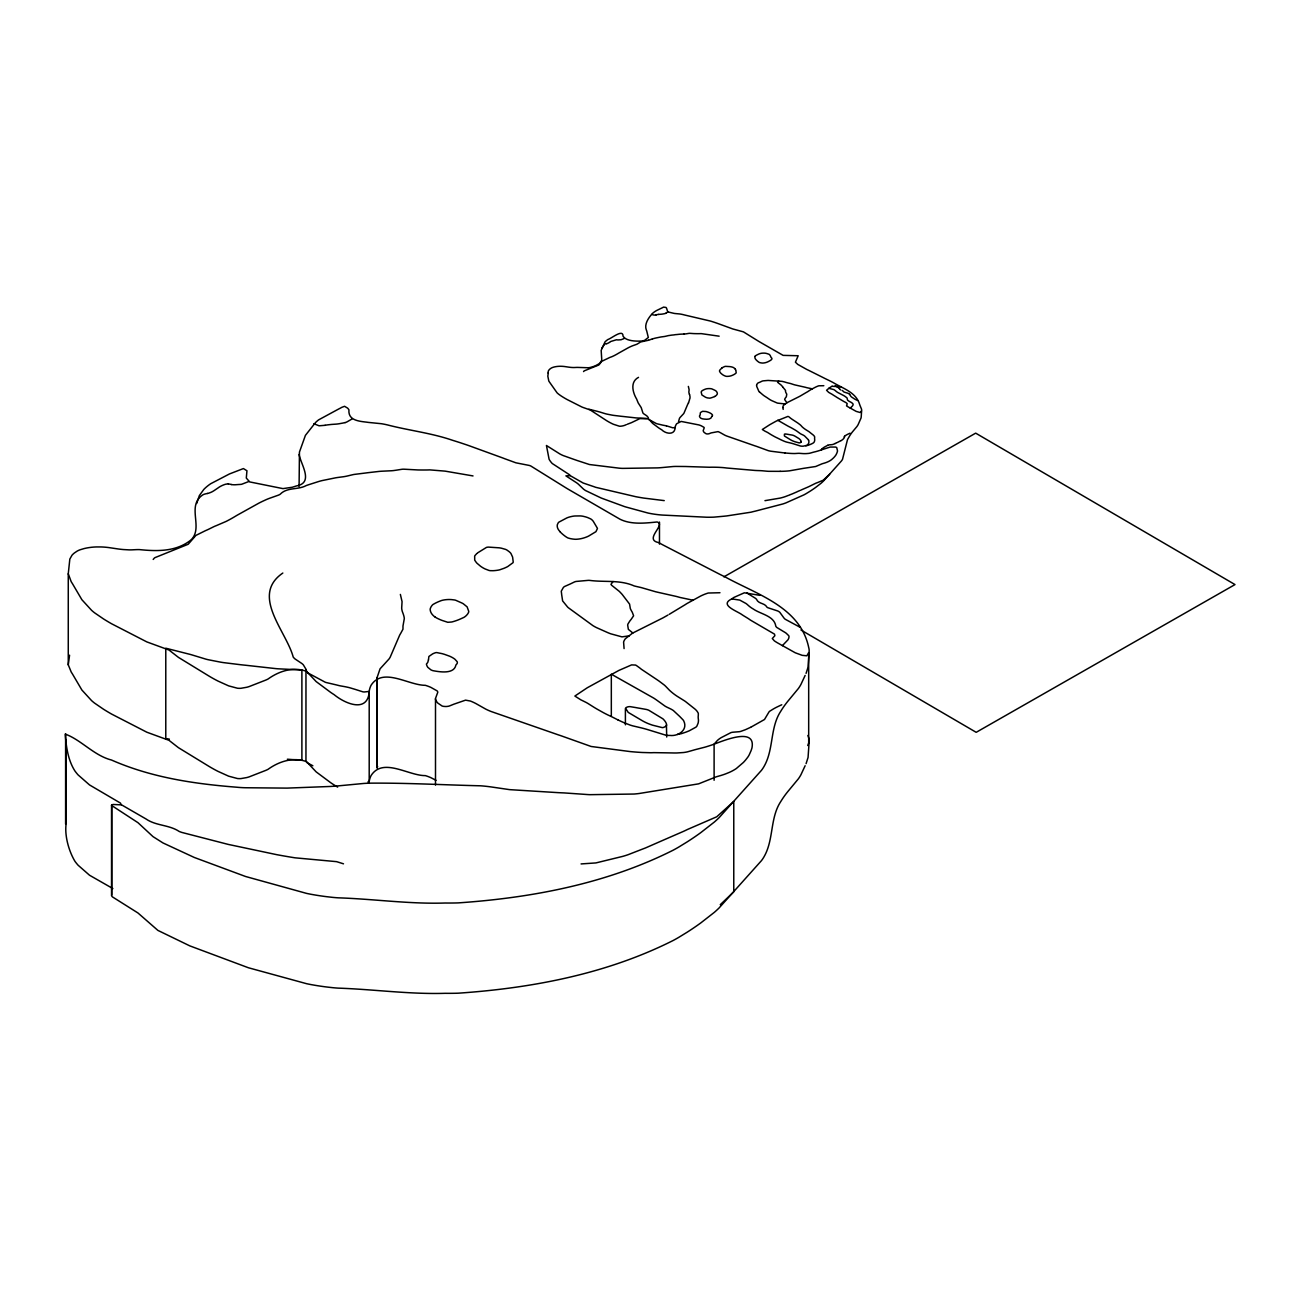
<?xml version="1.0" encoding="UTF-8"?>
<svg xmlns="http://www.w3.org/2000/svg" width="1300" height="1300" viewBox="0 0 1300 1300"><rect width="100%" height="100%" fill="white"/><g stroke="black" fill="none" stroke-linecap="round" stroke-linejoin="round"><path stroke-width="1.5" d="M312.861 765.765L307.06 762.694L305.955 760.663L305.971 669.207L303.322 664.82A19.468 11.245 0 0 0 301.827 663.488L295.197 659.067A17.989 10.384 0 0 1 293.199 657.02C286.276 631.036 250.153 595.449 282.831 573.04M369.07 783.347L369.314 780.894A50.7 29.266 0 0 1 371.118 775.499C383.061 757.055 408.541 775.808 425.327 775.613A39.097 22.571 0 0 1 430.852 777.66L436.036 780.325M337.642 787.101L334.149 784.972A117.861 68.055 0 0 1 330.574 782.616L316.16 771.875L307.223 762.401A9.23 5.33 0 0 0 304.688 761.02C291.899 757.217 278.509 761.784 268.044 769.324A27.04 15.616 0 0 1 264.582 770.851L249.259 776.831A26.894 15.535 0 0 1 246.707 777.579L240.971 778.586A11.879 6.857 0 0 1 237.429 778.521L228.621 776.165L218.043 771.387A145.048 83.736 0 0 1 208.682 766.188L178.441 747.679L168.984 740.317L146.835 732.209L111.572 714.058A225.55 130.227 0 0 1 103.513 709.231L94.51 703.072A74.067 42.77 0 0 1 91.536 700.57L81.884 690.024L72.394 673.871A103.22 59.605 0 0 1 71.175 671.938L68.266 664.82L68.266 573.788L69.826 559.081L72.004 555.214A29.218 16.867 0 0 1 74.344 553.004L77.041 551.184A19.419 11.213 0 0 1 79.901 549.835L84.175 548.551A36.741 21.206 0 0 1 96.265 546.942L100.913 546.942A48.133 27.788 0 0 1 108.68 547.56L117.553 548.876A63.83 36.855 0 0 0 123.484 549.559L128.944 549.867A29.331 16.933 0 0 0 132.275 549.835L136.175 549.64A29.575 17.079 0 0 1 139.506 549.608C156.455 551.33 174.769 551.785 189.264 541.255A28.194 16.282 0 0 0 192.221 538.671C202.621 526.094 186.68 505.489 202.8 494.878A8.434 4.875 0 0 1 204.88 494.032L207.447 493.448M69.566 655.184L68.266 664.82M784.972 452.952A104.114 60.109 0 0 1 783.396 452.79L770.965 451.23A20.605 11.895 0 0 1 768.251 450.645L757.38 446.664A43.225 24.96 0 0 0 754.747 445.786L726.781 436.036A23.595 13.634 0 0 1 724.506 435.012L721.256 433.176A22.864 13.195 0 0 0 718.055 431.616L711.116 432.916A29.998 17.306 0 0 0 710.044 433.339L709.183 433.68A2.811 1.625 0 0 1 708.581 433.843A3.543 2.047 0 0 1 707.054 433.924A2.828 1.625 0 0 1 706.03 433.712L704.21 432.477A11.229 6.484 0 0 1 703.56 431.6L703.284 431.015A3.705 2.145 0 0 1 703.251 430.479L704.194 427.895A2.308 1.333 0 0 0 703.901 427.294L701.269 425.815A16.575 9.571 0 0 0 698.929 424.938L681.151 421.427L676.65 423.751A20.767 11.992 0 0 0 675.139 427.538C674.911 435.402 665.876 434.005 661.749 429.812A57.639 33.28 0 0 1 658.742 427.927L652.974 423.654A18.281 10.562 0 0 1 652.048 422.776L650.439 420.924A10.774 6.224 0 0 0 650.033 420.485L649.789 420.257A11.391 6.581 0 0 1 649.415 419.884L648.863 419.348A3.916 2.259 0 0 0 647.79 418.762L639.86 418.616L632.239 422.289A11.473 6.614 0 0 1 630.776 422.923L627.185 424.288M299.081 486.509L299.455 452.043L305.419 435.37L315.477 422.598A52.065 30.062 0 0 1 318.581 419.884L338.634 409.029A64.252 37.099 0 0 0 341.803 407.339L344.565 406.299L347.555 408.102A16.998 9.815 0 0 1 348.936 409.89C347.994 420.306 358.67 421.216 366.632 422.159A32.549 18.801 0 0 0 370.289 422.598L381.436 423.719A55.461 32.029 0 0 1 387.66 424.97C409.175 430.544 431.324 432.997 452.497 440.277A383.533 221.439 0 0 1 460.671 442.861L467.074 445.006A185.299 106.974 0 0 1 471.916 446.745L500.468 457.129A99.547 57.476 0 0 1 504.741 458.738L515.921 462.816L529.133 465.416A6.614 3.819 0 0 1 530.806 466.001L562.997 486.021A333.808 192.725 0 0 0 567.938 489.06L620.003 519.22C631.247 524.794 644.979 523.169 657.117 521.983C666.413 524.501 643.467 539.484 658.515 542.555A205.059 118.381 0 0 1 662.626 544.781L719.306 574.064A331.077 191.149 0 0 0 725.091 576.908C756.925 594.506 800.312 606.97 808.73 647.628A34.352 19.841 0 0 1 809.169 651.089L808.064 667.176L806.081 673.351M666.705 724.994L666.039 726.034A8.385 4.843 0 0 1 665.178 726.684L663.65 727.383A3.933 2.275 0 0 1 662.317 727.626L652.486 725.156A57.801 33.377 0 0 1 647.839 723.45A48.587 28.048 0 0 1 642.363 720.753L628.225 712.4L625.544 708.207A3.201 1.852 0 0 1 626.259 707.492L627.461 706.956A5.168 2.974 0 0 1 630.045 706.631L635.944 707.606A82.696 47.742 0 0 0 637.942 707.98A59.442 34.32 0 0 0 639.909 708.305L646.474 709.475A14.235 8.223 0 0 1 648.749 710.222L662.886 718.819A31.168 17.989 0 0 1 664.706 720.801L665.356 721.711A22.912 13.228 0 0 1 666.413 723.84L666.705 737.035M861.429 411.092L860.21 412.523L856.456 411.466A5.574 3.217 0 0 1 855.92 411.239L848.169 406.916A20.898 12.074 0 0 1 847.616 406.575A17.989 10.384 0 0 1 846.56 405.876L847.178 403.634L846.121 402.707A49.92 28.811 0 0 0 843.895 401.521L836.745 397.296A31.249 18.054 0 0 0 835.689 396.581L834.064 395.574A32.468 18.736 0 0 1 833.3 395.102L832.487 394.55A15.811 9.133 0 0 0 831.707 394.079L830.212 393.25A42.494 24.537 0 0 1 828.604 392.308L826.572 390.276L828.815 388.326A34.547 19.939 0 0 1 829.741 387.692L830.505 387.189A18.752 10.822 0 0 1 832.097 386.262M377.601 766.399L377.179 767.926L377.098 677.544L380.055 668.834L388.976 659.035A35.734 20.621 0 0 0 390.227 657.085L399.652 635.164A77.188 44.558 0 0 1 400.725 633.327L402.967 629.2L402.984 626.372A6.256 3.624 0 0 1 403.081 625.495L404.3 618.637A37.976 21.921 0 0 0 404.04 616.785L403.796 615.81A81.689 47.157 0 0 0 403.065 613.519L402.366 611.634A37.212 21.483 0 0 1 402.041 610.447A42.559 24.57 0 0 1 401.684 608.091L402.058 601.64L400.368 594.409M844.269 437.044L844.334 436.865A8.385 4.843 0 0 1 844.529 436.378M196.674 503.506L199.339 495.609L203.824 489.418A59.118 34.125 0 0 1 210.697 483.73L229.466 473.948L243.409 468.569L246.951 470.762L246.301 478.043L249.665 481.91L282.961 488.621L292.159 487.273A65.114 37.586 0 0 0 296.238 485.989C314.145 482.901 300.966 464.766 299.081 454.415M548.129 372.986L548.226 371.426A7.995 4.615 0 0 1 548.649 370.451L549.153 369.801A12.269 7.085 0 0 1 550.501 368.582L551.281 368.079A8.304 4.794 0 0 1 552.923 367.364L553.816 367.088A15.568 8.986 0 0 1 559.423 366.291L560.072 366.275A19.971 11.537 0 0 1 564.688 366.551L568.457 367.104A26.195 15.129 0 0 0 572.163 367.494L573.284 367.526A12.431 7.183 0 0 0 574.697 367.51L576.355 367.429A12.545 7.247 0 0 1 577.769 367.412L588.25 367.754A10.416 6.013 0 0 0 590.281 367.461L593.596 366.47A29.543 17.062 0 0 0 595.709 365.609L598.861 363.886A11.944 6.906 0 0 0 600.113 362.781L601.445 360.717A11.928 6.89 0 0 0 601.754 359.678L601.169 350.382L605.02 341.9A25.058 14.463 0 0 1 607.945 339.495C611.488 338.471 623.155 328.575 623.041 336.131C625.966 341.266 636.48 341.396 642.476 340.99A27.186 15.697 0 0 0 644.751 340.259L648.31 337.48L646.717 330.947A18.037 10.416 0 0 0 646.376 330.119C644.004 324.366 648.489 317.769 652.356 313.576A22.067 12.74 0 0 1 653.673 312.439A26.406 15.243 0 0 1 656.89 310.375L661.375 308.214A28.779 16.608 0 0 0 663.52 307.109L665.957 307.434A7.199 4.16 0 0 1 666.543 308.197L667.745 311.886L674.05 313.381A13.796 7.963 0 0 0 675.594 313.576L679.705 313.966A23.172 13.374 0 0 1 684.288 314.925L710.45 321.067A158.567 91.553 0 0 1 714.919 322.498L715.812 322.806A80.047 46.215 0 0 1 718.673 323.814L730.779 328.217A42.201 24.359 0 0 1 732.582 328.9L742.934 331.727A2.811 1.625 0 0 1 743.633 331.988L757.283 340.47A141.505 81.689 0 0 0 759.379 341.754L783.12 355.371L798.184 355.745L795.421 362.18L797.778 364.423A86.921 50.18 0 0 1 799.516 365.381L806.585 369.346A33.589 19.386 0 0 0 808.372 370.191L822.721 377.358A145.048 83.736 0 0 0 825.988 378.999L829.319 380.608A116.431 67.226 0 0 1 833.235 382.623C842.904 388.489 856.131 392.275 859.641 404.43A27.885 16.104 0 0 0 860.015 405.502L861.461 408.98A14.56 8.401 0 0 1 861.64 410.442L861.217 416.764A20.052 11.57 0 0 1 860.974 418.161L858.146 424.58A39.617 22.864 0 0 1 856.781 426.709L853.076 431.129A77.545 44.769 0 0 0 849.631 435.89L847.746 439.156A11.326 6.532 0 0 0 847.454 439.79L842.514 459.339A31.2 18.021 0 0 1 841.392 461.012L823.452 481.049A67.438 38.935 0 0 1 820.771 483.486L815.701 487.386A138.58 79.999 0 0 1 809.819 491.384L806.358 493.512A65.081 37.57 0 0 1 803.969 494.845L785.964 502.872A48.474 27.982 0 0 1 782.746 503.994L755.154 511.176A47.417 27.381 0 0 0 751.075 512.184L726.586 515.954A61.539 35.523 0 0 0 724.067 516.214L713.911 517.14A73.288 42.315 0 0 1 706.631 517.221L662.837 515.092A45.354 26.179 0 0 1 658.678 514.735L657.8 514.637A74.132 42.803 0 0 1 651.641 513.744L650.845 513.597A47.255 27.284 0 0 1 647.79 512.98L626.08 507.049A62.433 36.042 0 0 1 624.504 506.577L602.94 498.68A86.921 50.18 0 0 1 601.006 497.933L585.553 490.555A24.213 13.975 0 0 1 583.472 489.076L578.386 484.201A27.625 15.957 0 0 0 576.452 482.706L565.906 475.865L570.017 475.621L569.692 474.874L552.273 463.531A46.345 26.764 0 0 1 550.404 461.305L549.77 460.379A23.319 13.455 0 0 1 549.071 459.144L546.439 445.494L559.829 453.927A35.344 20.394 0 0 0 563.209 455.569L573.95 459.387A151.629 87.539 0 0 1 576.972 460.444L589.436 464.523L618.979 468.146A26.179 15.113 0 0 0 622.83 468.374L657.426 467.886A63.862 36.871 0 0 0 661.83 467.594L672.945 466.538A36.449 21.044 0 0 1 675.821 466.424L685.425 466.505A53.381 30.81 0 0 1 687.505 466.57L709.475 467.253A58.744 33.914 0 0 1 712.985 467.204L714.415 467.22A83.915 48.441 0 0 1 719.144 467.35L722.345 467.545A40.999 23.676 0 0 1 726.57 468L754.975 470.438A87.49 50.521 0 0 0 757.77 470.567L760.565 470.665A27.251 15.73 0 0 1 762.515 470.795L766.675 471.185A27.479 15.86 0 0 0 768.739 471.315L780.179 471.348M711.88 416.39C711.035 420.209 705.347 419.282 702.423 418.827A7.686 4.436 0 0 1 701.106 418.308L700.749 418.113A2.746 1.593 0 0 1 700.375 417.836L700.082 417.479A13.682 7.898 0 0 1 699.53 416.52L699.579 415.691A6.581 3.802 0 0 0 700.164 414.846L700.342 412.88A2.828 1.625 0 0 1 700.684 412.425L702.016 411.629A17.534 10.124 0 0 1 702.683 411.32L706.046 411.531A25.139 14.511 0 0 1 708.549 412.327L708.89 412.474A10.888 6.289 0 0 1 711.653 414.034L712.351 414.781A2.584 1.495 0 0 1 712.205 415.967L712.043 416.13M601.997 347.88L604.597 344.224A3.575 2.064 0 0 1 605.475 343.866L606.564 343.606M678.519 421.688L679.445 418.47A10.465 6.045 0 0 1 680.062 417.495L683.508 413.806A15.145 8.742 0 0 0 684.044 412.977L687.57 404.641A40.544 23.416 0 0 1 688.48 402.902M756.6 384.963L756.681 384.816A17.192 9.929 0 0 0 756.941 384.312L757.429 383.5A3.445 1.982 0 0 1 758.095 382.964L758.794 382.639A25.252 14.576 0 0 1 759.379 382.395L759.964 382.168A13.91 8.027 0 0 0 761.004 381.664L761.995 381.192A4.062 2.34 0 0 1 763.067 380.868L768.024 380.445A3.51 2.015 0 0 1 768.674 380.477L782.08 381.355A22.311 12.886 0 0 0 782.876 381.55L783.933 381.794A13.845 7.995 0 0 1 784.745 382.021L786.159 382.46A30.014 17.323 0 0 0 789.067 383.191L790.01 383.419A9.051 5.232 0 0 1 790.887 383.646L793.747 384.589A16.543 9.555 0 0 0 795.535 385.06L796.526 385.287A39.569 22.848 0 0 1 797.534 385.515L804.879 387.173A17.907 10.335 0 0 1 806.796 387.692L812.289 388.846L814.986 387.433A22.051 12.724 0 0 1 818.821 385.791L823.826 385.71M806.081 763.653L808.064 757.461L809.169 741.39A34.352 19.841 0 0 0 808.73 737.929L807.901 735.459M805.139 675.431L800.93 684.45A92.056 53.138 0 0 1 798.395 688.496L788.986 699.871A182.942 105.625 0 0 0 780.829 711.149C769.876 727.529 773.923 749.369 764.043 766.447A73.612 42.494 0 0 1 761.426 770.38L719.095 817.668A157.706 91.049 0 0 1 714.301 822.071L700.814 832.601A326.901 188.727 0 0 1 686.936 842.042L678.746 847.064A153.514 88.627 0 0 1 673.14 850.2C606.58 883.691 531.928 897.829 458.12 902.899A179.53 103.642 0 0 1 450.986 903.029A165.718 95.68 0 0 1 445.169 903.013C409.338 904.199 373.896 898.983 338.179 897.829A103.464 59.735 0 0 1 332.345 897.341L326.235 896.642A180.586 104.26 0 0 1 315.738 895.115L311.902 894.449A110.013 63.505 0 0 1 306.524 893.376L245.57 876.492L194.334 857.48L162.971 842.936L152.994 836.615L137.979 822.689L111.54 805.431L113.003 804.472L121.258 804.846L120.461 803.091L89.538 784.94L78.097 774.914A110.386 63.733 0 0 1 74.978 771.062C68.022 760.305 66.121 746.558 65.26 734.11C81.006 739.733 94.022 755.609 111.459 760.012C151.222 777.481 193.798 783.835 236.746 787.215A61.766 35.653 0 0 0 245.83 787.751L287.072 788.109L330.265 786.467A149.76 86.466 0 0 0 337.838 785.915L364.049 783.429A85.995 49.644 0 0 1 370.841 783.153C407.582 782.876 443.901 784.94 480.561 785.801A96.72 55.835 0 0 1 490.571 786.858L509.616 789.636L557.57 792.61A206.391 119.161 0 0 0 564.135 792.919L585.163 794.381A64.821 37.424 0 0 0 590.005 794.674L634.124 794.04A81.022 46.784 0 0 0 639.161 793.504L698.604 783.851L714.301 777.595A15.616 9.019 0 0 1 716.576 776.717L718.949 776.035A59.199 34.174 0 0 0 720.866 775.483A63.099 36.433 0 0 0 725.53 773.923L729.3 772.395A45.841 26.471 0 0 0 736.352 768.511L743.372 762.466A97.987 56.583 0 0 0 745.778 759.785L747.695 757.315A54.616 31.525 0 0 0 749.222 754.829L750.945 750.961A108.582 62.692 0 0 0 752.001 747.744C755.918 726.278 721.89 741.439 712.53 744.721A107.9 62.286 0 0 1 704.892 747.175L695.955 749.466A41.291 23.839 0 0 0 693.095 750.262L687.554 751.822A24.668 14.251 0 0 1 683.394 752.538L676.926 752.96A48.929 28.242 0 0 1 672.1 752.928L653.705 752.635A38.269 22.1 0 0 1 650.78 752.733L642.168 752.489A168.106 97.061 0 0 1 630.175 751.579L591.11 746.476L563.241 736.548A99.84 57.639 0 0 0 558.496 734.923L491.043 711.474A55.672 32.142 0 0 1 485.664 709.069L475.979 703.609A52.276 30.192 0 0 0 470.454 701.058L465.562 700.148L454.074 704.113A70.752 40.836 0 0 0 451.555 705.12L449.524 705.933A6.63 3.835 0 0 1 448.126 706.29L447.574 706.371A8.645 4.989 0 0 1 445.786 706.517L443.901 706.404A6.614 3.819 0 0 1 442.081 705.997L437.808 703.072A26.975 15.584 0 0 1 436.573 701.496L435.614 699.628A8.759 5.054 0 0 1 435.532 698.376L437.775 692.25A5.46 3.152 0 0 0 437.06 690.852L430.852 687.359A39.097 22.571 0 0 0 425.327 685.311C408.46 685.392 383.094 666.803 371.118 685.197A50.7 29.266 0 0 0 369.314 690.592C368.322 713.554 345.442 703.966 334.149 694.671A117.861 68.055 0 0 1 330.574 692.315L316.16 681.574L307.223 672.1A9.23 5.33 0 0 0 304.688 670.719C291.899 666.916 278.509 671.483 268.044 679.023A27.04 15.616 0 0 1 264.582 680.55L249.259 686.53A26.894 15.535 0 0 1 246.707 687.278L240.971 688.285A11.879 6.857 0 0 1 237.429 688.22L228.621 685.864L218.043 681.086A145.048 83.736 0 0 1 208.682 675.886L178.441 657.378L168.984 650.016L146.835 641.908L111.572 623.756A225.55 130.227 0 0 1 103.513 618.93L94.51 612.771A74.067 42.77 0 0 1 91.536 610.269L81.884 599.722L72.394 583.57A103.22 59.605 0 0 1 71.175 581.636L68.266 573.788M805.139 765.733L800.93 774.751A92.056 53.138 0 0 1 798.395 778.798L788.986 790.173A182.942 105.625 0 0 0 780.829 801.45C769.876 817.814 773.923 839.67 764.043 856.749A73.612 42.494 0 0 1 761.426 860.681L719.095 907.952A157.706 91.049 0 0 1 714.301 912.373L700.814 922.903A326.901 188.727 0 0 1 686.936 932.344L678.746 937.365A153.514 88.627 0 0 1 673.14 940.501C606.58 973.992 531.928 988.13 458.12 993.2A179.53 103.642 0 0 1 450.986 993.33A165.718 95.68 0 0 1 445.169 993.314C409.338 994.419 373.896 989.333 338.179 988.13A103.464 59.735 0 0 1 332.345 987.642L326.235 986.944A180.586 104.26 0 0 1 315.738 985.416L311.902 984.75A110.013 63.505 0 0 1 306.524 983.678L248.398 967.752L189.832 945.88L157.885 930.394L137.979 912.99L112.401 896.87L111.54 895.733L111.54 805.041M807.739 745.517L808.681 742.918L808.681 652.616L806.845 655.801L802.181 655.33L795.242 652.779L777.384 642.785A49.303 28.47 0 0 1 776.084 641.989A49.303 28.47 0 0 1 774.329 640.835L772.298 638.528L774.881 635.684L774.491 634.124L750.441 620.1A73.726 42.575 0 0 0 747.939 618.394L744.12 616.038A76.586 44.216 0 0 1 742.332 614.9C737.035 610.886 718.819 605.101 731.754 598.91A81.494 47.06 0 0 1 733.915 597.431L744.331 592.8L759.817 595.335M688.496 402.902L689.455 399.961A2.649 1.527 0 0 1 689.488 399.588L689.959 398.271A24.668 14.235 0 0 0 690.008 397.589A24.992 14.43 0 0 0 689.52 394.501M153.189 559.455L154.099 558.35A9.328 5.395 0 0 1 154.928 557.651L188.191 544.261L195.926 535.389L205.433 530.676A62.725 36.221 0 0 0 209.072 529.035L213.866 526.663A23.692 13.682 0 0 1 216.19 525.688L226.07 521.446A158.389 91.455 0 0 0 229.807 519.48A145.454 83.98 0 0 0 234.504 516.799L236.454 515.629A53.576 30.94 0 0 1 238.046 514.719L258.96 503.1A112.889 65.179 0 0 1 262.535 501.329L266.126 499.671A51.561 29.77 0 0 1 269.197 498.42L278.395 495.154A14.04 8.109 0 0 0 280.15 494.276C287.186 486.948 297.96 490.149 306.329 485.517A94.055 54.308 0 0 1 309.498 484.445L318.825 481.471A36.969 21.352 0 0 1 322.075 480.594L335.562 477.831A34.856 20.134 0 0 1 337.821 477.474L343.606 476.71A34.06 19.662 0 0 0 347.067 476.06L352.95 474.663A16.136 9.328 0 0 1 354.38 474.402L365.56 473.005A12.204 7.036 0 0 0 366.974 472.81L378.983 471.429A39.211 22.636 0 0 1 381.664 471.218L391.365 470.762A29.477 17.014 0 0 0 393.835 470.535L395.866 470.243A82.241 47.483 0 0 0 398.613 469.804L402.171 469.251A9.815 5.655 0 0 1 404.089 469.202L417.885 469.95A162.013 93.535 0 0 0 423.345 469.999L426.465 469.983A60.158 34.726 0 0 0 429.731 469.885L445.136 471.136L473.021 475.93M583.554 371.589L583.846 371.231A4.03 2.324 0 0 1 584.301 370.825L598.406 365.154A5.411 3.12 0 0 0 599.202 364.634L601.673 361.384L605.702 359.401A26.585 15.356 0 0 0 607.246 358.702L609.278 357.695A10.043 5.801 0 0 1 610.269 357.273L611.244 356.931A16.25 9.376 0 0 0 612.414 356.46L613.925 355.761A63.31 36.546 0 0 0 618.036 353.502L618.865 353.015A26.634 15.373 0 0 1 619.759 352.511L627.933 347.945A51.854 29.933 0 0 1 630.224 346.791L631.134 346.385A22.864 13.195 0 0 1 633.116 345.589L636.642 344.338A5.947 3.429 0 0 0 637.39 343.964L640.575 341.981L648.472 340.259M784.972 452.952A69.209 39.959 0 0 0 792.058 453.489L794.056 453.538A16.933 9.782 0 0 0 796.136 453.456L798.249 453.326A9.636 5.574 0 0 1 799.63 453.343L802.896 453.586A20.459 11.814 0 0 0 806.276 453.602L808.324 453.44A10.465 6.045 0 0 0 810.095 453.148L812.435 452.481A17.501 10.107 0 0 1 813.637 452.14L815.327 451.734A34.157 19.711 0 0 0 816.855 451.327A44.671 25.789 0 0 0 821.34 449.881L822.039 449.02M476.743 553.637L475.264 555.23A18.249 10.53 0 0 0 474.663 556.075L474.711 560.121A57.834 33.394 0 0 0 476.044 562.087L476.629 562.835A10.237 5.915 0 0 0 477.116 563.339L480.448 566.166A31.021 17.907 0 0 0 485.095 568.945L489.027 570.456A6.857 3.965 0 0 0 490.441 570.668L492.96 570.7A23.4 13.504 0 0 0 496.957 570.326L498.111 570.148A15.714 9.068 0 0 0 499.866 569.758L503.945 568.327A44.801 25.87 0 0 0 507.715 566.572L512.964 562.721A5.817 3.364 0 0 0 513.207 561.925L512.671 557.586A12.009 6.939 0 0 0 512.492 556.822L510.949 553.508A8.352 4.826 0 0 0 510.559 553.004L509.99 552.419A34.661 20.02 0 0 0 509.113 551.639L507.016 550.111A10.725 6.191 0 0 0 505.505 549.364L501.459 548.21A18.2 10.514 0 0 0 499.119 547.82L488.394 547.105A6.11 3.526 0 0 0 486.444 547.414L477.327 553.053M66.105 739.684L66.105 823.956C64.561 835.396 68.575 850.688 74.978 861.364A110.386 63.733 0 0 0 78.097 865.215L89.538 875.241L112.872 888.566M829.676 474.207L823.209 480.204L817.749 482.511A21.45 12.383 0 0 0 815.571 483.34L810.485 485.843A54.73 31.606 0 0 1 807.722 487.142L802.051 489.596A65.39 37.749 0 0 1 800.849 490.116M850.265 408.135L852.426 405.99A9.912 5.72 0 0 0 852.995 404.95L853.109 404.381A2.795 1.609 0 0 0 852.946 403.894L852.134 403.049A11.668 6.744 0 0 0 850.801 402.171A29.738 17.176 0 0 0 850.167 401.846L849.729 401.619A15.21 8.775 0 0 1 849.014 401.213L847.892 400.4A4.079 2.356 0 0 1 847.486 399.88L847.112 398.239A3.819 2.194 0 0 0 846.836 397.735L844.659 396.142A69.079 39.877 0 0 0 843.538 395.493L838.11 392.681A14.836 8.564 0 0 1 835.737 390.975L835.429 390.731A11.229 6.484 0 0 0 834.844 390.26A17.713 10.221 0 0 0 833.836 389.594L828.815 388.326M782.356 645.661L787.914 639.876A23.108 13.341 0 0 0 788.775 638.137L789.035 636.805A6.581 3.802 0 0 0 788.678 635.635L786.24 633.262A26.926 15.551 0 0 0 783.608 631.589L776.75 627.413A9.62 5.558 0 0 1 775.808 626.194C774.231 615.712 760.614 614.25 753.171 608.936A27.462 15.86 0 0 1 751.319 607.799L750.864 607.474A40.089 23.14 0 0 1 748.036 605.199L747.354 604.581A26.488 15.291 0 0 0 745.956 603.476L739.765 600.096L731.754 598.91M720.265 904.702L733.769 891.816L733.769 801.515L716.722 816.79L687.424 829.497A123.24 71.142 0 0 1 683.117 831.529L668.622 837.834A154.261 89.066 0 0 1 665.779 839.069L645.288 848.039A95.745 55.283 0 0 0 642.655 849.03L628.079 854.701A72.166 41.665 0 0 1 622.733 856.375L595.904 862.924L581.067 863.931M721.825 368.095L720.606 369.249A10.205 5.899 0 0 0 719.582 370.533L719.566 370.793A2.925 1.69 0 0 0 719.566 371.264L719.859 371.865A22.295 12.87 0 0 0 720.59 372.938A4.875 2.811 0 0 0 720.947 373.311L721.467 373.75A24.261 14.007 0 0 0 722.475 374.579A13.146 7.589 0 0 0 724.685 375.814L725.725 376.204A2.99 1.723 0 0 0 726.733 376.366L727.155 376.366A8.482 4.907 0 0 0 731.055 375.814L731.933 375.489A17.826 10.303 0 0 0 734.711 374.124L735.995 373.1A2.502 1.446 0 0 0 736.174 372.645L736.125 372.141A12.399 7.166 0 0 1 735.995 371.524L735.979 371.166A14.3 8.255 0 0 0 735.946 370.809A5.558 3.201 0 0 0 735.8 370.273L735.719 370.077M782.957 407.534L782.957 406.835A6.305 3.64 0 0 1 784.03 404.918L786.224 403.26A8.19 4.729 0 0 1 786.906 402.756L798.785 396.809A35.782 20.654 0 0 0 800.654 395.801L805.61 392.876A30.907 17.843 0 0 1 806.358 392.438L807.284 391.934A15.064 8.694 0 0 0 807.918 391.544L809.039 390.796A45.354 26.195 0 0 1 811.233 389.447L812.289 388.846M624.081 648.586L623.61 642.265A15.616 9.019 0 0 1 623.821 641.322L624.845 639.405A12.09 6.987 0 0 1 625.771 638.414L631.247 634.14A19.338 11.164 0 0 1 632.872 632.97L660.887 618.914A71.874 41.502 0 0 0 663.211 617.744L667.956 615.062M610.317 341.754L609.96 342.014A11.001 6.354 0 0 1 606.678 343.72M610.659 341.51L616.46 339.771A5.281 3.039 0 0 0 618.898 339.901L619.531 339.836A12.318 7.117 0 0 1 620.262 339.804L620.555 339.787A3.234 1.869 0 0 0 621.27 339.674L624.114 338.553M638.511 377.358C629.834 381.842 632.726 392.616 636.707 399.197A70.688 40.82 0 0 0 637.146 400.368L637.731 401.765A47.466 27.414 0 0 1 638.105 402.756L640.64 406.738A10.172 5.883 0 0 1 641.29 407.826L642.915 412.961A7.621 4.404 0 0 0 643.76 413.822L646.295 415.496A8.482 4.891 0 0 1 647.351 416.439L648.196 417.56A3.071 1.771 0 0 1 648.326 417.966L648.391 418.957A2.259 1.3 0 0 0 648.798 419.477L656.419 423.605A3.201 1.852 0 0 0 656.988 423.784L659.376 424.336A19.484 11.245 0 0 0 660.449 424.596L660.774 424.677A19.207 11.082 0 0 1 661.424 424.824L661.928 424.954A12.935 7.459 0 0 0 663.439 425.279L664.869 425.539A23.953 13.829 0 0 1 666.396 425.848M669.24 614.315L685.084 604.744A76.862 44.379 0 0 1 687.066 603.476L700.733 596.001A52.276 30.176 0 0 1 703.398 594.783A37.716 21.775 0 0 1 708.24 593.028L719.972 592.735M840.873 440.651L837.135 442.601M352.202 418.876L347.701 421.476A10.498 6.061 0 0 1 345.134 422.63M666.087 313.056L667.924 312M723.905 576.859L975.682 433.144L1235 584.577L976.186 732.322L800.962 629.996M785.395 403.975L777.562 403.13A20.67 11.944 0 0 1 776.181 402.577L771.859 400.676A21.45 12.383 0 0 1 769.34 399.246L767.13 397.735A42.006 24.245 0 0 0 766.155 397.101L764.562 396.077A25.366 14.641 0 0 1 763.929 395.655A43.144 24.911 0 0 1 762.239 394.306L760.89 393.152A28.73 16.575 0 0 0 760.289 392.649L759.59 392.096M629.314 635.83L621.969 636.87L610.821 633.831A48.766 28.161 0 0 1 607.571 632.548L596.554 627.64A46.946 27.105 0 0 1 592.832 625.576L568.441 607.799A22.165 12.805 0 0 1 567.613 607.051L562.624 600.925L561.633 594.392A41.145 23.758 0 0 0 561.486 592.946L561.291 591.533A4.258 2.47 0 0 1 561.389 590.98L563.322 587.535A7.914 4.566 0 0 1 564.541 586.511L569.335 584.383A20.036 11.57 0 0 0 570.602 583.814L574.535 581.913A9.36 5.411 0 0 1 576.046 581.457L588.347 580.352A8.255 4.777 0 0 1 589.842 580.418C604.727 582.384 619.986 579.621 634.189 585.942A87.847 50.716 0 0 0 637.975 586.836L640.185 587.34A20.784 11.992 0 0 1 641.696 587.714L655.558 591.744A93.34 53.885 0 0 1 657.93 592.296L676.033 596.375A40.771 23.546 0 0 1 679.803 597.415L692.77 600.161M248.852 481.504L241.67 484.266A7.459 4.306 0 0 1 240.435 484.413L239.752 484.461A29.071 16.786 0 0 0 238.03 484.559L236.551 484.673A12.285 7.101 0 0 1 231.238 484.543M827.678 445.348L825.126 446.68A17.323 9.994 0 0 0 821.941 448.988M714.659 396.484L714.431 396.598A17.225 9.945 0 0 1 709.849 398.174L707.363 397.898A10.303 5.947 0 0 0 706.842 397.719L706.501 397.605A13.682 7.898 0 0 1 705.526 397.248L701.886 394.956L701.171 392.031A10.579 6.11 0 0 1 701.756 391.089L701.935 390.894A2.909 1.69 0 0 1 702.244 390.634L702.926 390.26A24.814 14.332 0 0 1 704.714 389.399L705.445 389.123A5.622 3.234 0 0 1 706.648 388.798L706.924 388.749A8.369 4.826 0 0 1 711.019 388.716A3.429 1.982 0 0 1 711.961 388.944L713.814 389.773A15.974 9.23 0 0 1 715.78 390.812L716.089 391.105A5.232 3.022 0 0 1 716.528 391.544L716.999 392.34A13.553 7.816 0 0 1 717.259 393.088L717.324 393.477A4.225 2.438 0 0 1 717.129 394.306L717.064 394.42A8.515 4.924 0 0 1 714.691 396.516M832.114 386.279L840.71 386.799M835.12 443.527L836.355 442.959M750.994 727.122L764.497 719.501L768.901 712.108A6.224 3.591 0 0 1 769.73 711.214L773.142 709.101A63.619 36.725 0 0 1 777.156 706.94L781.755 704.762M750.636 727.301L746.606 729.154A71.663 41.373 0 0 1 745.225 729.771L740.74 731.396A11.294 6.516 0 0 1 739.229 731.705L732.989 732.209A6.614 3.819 0 0 0 730.876 732.648L721.11 737.685A32.029 18.492 0 0 0 717.421 740.431L714.106 744.153L714.106 780.276M626.275 424.694L624.65 425.344A11.749 6.776 0 0 1 622.83 425.864A14.203 8.206 0 0 1 622.066 426.026L620.766 426.205A5.038 2.909 0 0 1 619.271 426.173L613.356 424.255A59.703 34.466 0 0 1 606.304 420.452L590.265 409.988L583.261 407.534A25.805 14.901 0 0 1 581.815 406.965L567.158 399.555A95.127 54.925 0 0 1 560.771 395.704L559.163 394.566A32.305 18.655 0 0 1 557.05 392.795L549.477 382.07A47.401 27.365 0 0 1 548.795 380.998L547.804 376.074A43.68 25.22 0 0 0 548.161 372.986M799.939 490.506L798.054 491.319A29.851 17.241 0 0 0 796.819 491.92L792.171 493.935A44.785 25.854 0 0 0 790.676 494.504L789.49 494.975M788.629 495.316L785.346 496.584A38.821 22.409 0 0 1 780.227 498.079L764.952 500.663M821.34 449.898L830.131 447.054L835.542 447.054A4.274 2.47 0 0 1 836.745 447.606L837.525 450.97A44.606 25.756 0 0 1 836.794 453.212L836.225 454.415A23.53 13.585 0 0 1 835.331 455.812L835.055 456.154A40.528 23.4 0 0 1 833.365 458.039L831.675 459.55A19.809 11.44 0 0 1 827.255 462.085A25.675 14.82 0 0 1 823.387 463.401L822.38 463.694A6.614 3.819 0 0 0 821.421 464.067L815.701 466.505L805.106 468.114A32.175 18.574 0 0 0 803.465 468.358L789.571 470.811A49.579 28.633 0 0 1 780.179 471.331M778.668 380.9L777.579 382.07A3.819 2.21 0 0 0 778.099 382.704L780.553 384.605A23.059 13.309 0 0 1 781.089 385.06A4.859 2.795 0 0 1 781.349 385.336A6.662 3.851 0 0 0 781.625 385.645L781.82 385.84A14.804 8.547 0 0 1 782.567 386.669L782.827 387.026M613.048 581.506L610.984 584.35A9.604 5.541 0 0 0 611.553 585.13A8.141 4.696 0 0 0 611.894 585.471L619.352 591.419A10.611 6.126 0 0 1 619.775 591.858L621.156 593.304A32.354 18.688 0 0 1 622.635 595.01L629.509 604.012A6.662 3.851 0 0 1 629.688 604.809L630.337 608.611A73.222 42.282 0 0 0 632.271 612.235L633.604 615.778L631.101 619.45A63.554 36.692 0 0 0 629.817 621.026L627.981 623.951A12.984 7.508 0 0 0 627.673 625.105L628.355 629.363L632.856 633.003M652.308 339.007L653.77 338.536A21.369 12.334 0 0 1 656.354 337.902L660.562 337.041A15.275 8.824 0 0 1 661.83 336.846L663.942 336.57A17.355 10.01 0 0 0 666.543 336.05L668.233 335.644A9.945 5.736 0 0 1 669.403 335.465L669.581 335.449A13.812 7.979 0 0 0 670.378 335.319L671.32 335.173A10.075 5.817 0 0 1 672.084 335.075L673.595 334.945A5.509 3.185 0 0 0 674.359 334.831L675.512 334.636A20.345 11.749 0 0 1 676.114 334.604L676.325 334.588A22.002 12.707 0 0 0 677.641 334.457L678.779 334.327A20.345 11.749 0 0 1 680.924 334.165L683.995 334.035M651.999 339.105L650.601 339.544A45.792 26.439 0 0 0 648.472 340.259M788.092 416.358L776.571 420.94A331.451 191.36 0 0 0 769.6 424.808L762.32 429.504L764.855 431.096A46.036 26.585 0 0 0 765.651 431.503L765.928 431.632A25.415 14.674 0 0 1 767.894 432.656L769.892 433.924A65.991 38.106 0 0 0 771.761 435.061L774.312 436.491A49.985 28.86 0 0 0 776.425 437.564L777.53 438.084A45.614 26.325 0 0 1 778.408 438.523L779.756 439.189A55.981 32.321 0 0 0 784.014 441.155L784.826 441.48A16.754 9.669 0 0 0 787.231 442.244L789.701 442.812A37.131 21.434 0 0 1 793.861 443.934L800.459 446.014A6.094 3.526 0 0 0 803.319 446.16L807.105 445.299L808.616 443.462A16.461 9.506 0 0 0 808.844 442.358A12.902 7.442 0 0 0 808.681 440.521L808.535 440.164M617.809 719.826A133.088 76.83 0 0 0 624 722.67L629.704 724.913A36.985 21.352 0 0 0 632.856 725.887L640.364 727.659A85.215 49.189 0 0 1 649.285 730.113L665.746 735.166A14.056 8.109 0 0 0 669.988 735.442C678.291 736.466 688.236 729.852 683.702 720.85A14.024 8.093 0 0 0 683.069 719.924L681.102 717.876A106.827 61.685 0 0 1 679.77 716.511L673.351 710.531A25.334 14.625 0 0 0 670.329 708.776L667.03 707.216A28.21 16.282 0 0 1 664.901 706.03L656.142 699.725A72.394 41.795 0 0 0 653.591 698.035L611.325 674.196L611.325 716.332M345.085 422.565L344.533 422.695A34.06 19.662 0 0 1 342.615 423.118L338.991 423.767A22.23 12.838 0 0 1 335.839 424.141L332.394 424.369A30.176 17.42 0 0 0 331.077 424.483L327.99 424.824A20.231 11.684 0 0 0 325.098 425.311M656.159 314.795L656.435 314.73A8.58 4.956 0 0 1 657.654 314.519L658.434 314.438M325.114 425.311L319.085 425.799L313.852 423.719M805.74 445.77L806.78 445.591A8.596 4.956 0 0 0 807.934 445.299L809.006 444.941A21.304 12.301 0 0 0 813.069 443.105L813.605 442.699A4.128 2.373 0 0 0 814.028 442.276L814.483 441.269A16.575 9.571 0 0 0 814.694 440.131A11.018 6.354 0 0 0 814.678 439.481L814.645 439.205A17.192 9.929 0 0 1 814.629 437.71L814.661 437.157A4.258 2.454 0 0 0 814.515 436.556L814.206 436.052A11.797 6.809 0 0 0 813.02 434.85L811.054 433.323A42.104 24.31 0 0 1 810.176 432.608L809.64 432.169A14.056 8.125 0 0 0 808.827 431.551L806.634 430.202A34.222 19.76 0 0 1 801.872 426.562A23.498 13.569 0 0 1 801.499 426.108L800.93 425.506A15.21 8.775 0 0 0 800.199 424.808L798.038 423.183A101.741 58.744 0 0 0 796.559 422.191L792.512 419.559A76.814 44.346 0 0 1 791.294 418.714L790.92 418.454A26.341 15.21 0 0 1 789.815 417.576L789.165 417.024A3.039 1.755 0 0 0 788.808 416.78L788.808 416.78M677.316 734.451L679.77 733.996A20.004 11.554 0 0 0 681.736 733.541L685.88 732.144A65.585 37.863 0 0 0 689.39 730.73L695.841 727.204A9.718 5.606 0 0 0 696.832 726.196L698.084 723.239A40.755 23.53 0 0 0 698.376 721.614L698.425 721.142A25.984 14.999 0 0 0 698.409 719.599L698.279 718.656A38.139 22.019 0 0 1 698.295 715.406L698.327 713.765A9.848 5.688 0 0 0 698.003 712.692L696.979 711.133A27.641 15.957 0 0 0 694.883 708.988L686.075 702A31.427 18.151 0 0 0 684.58 700.911L677.072 696.215A73.288 42.315 0 0 1 672.783 693.111A83.493 48.197 0 0 1 669.419 690.202L665.974 686.628A35.88 20.719 0 0 0 664.219 684.986L659.133 681.151A240.012 138.58 0 0 0 655.671 678.795L641.566 669.386A60.125 34.71 0 0 1 639.73 667.924L636.561 665.633A7.849 4.534 0 0 1 635.684 665.064L631.589 664.901L618.914 670.41L587.275 687.765L574.876 696.053L580.84 699.839A108.599 62.692 0 0 0 582.758 700.765L585.926 702.341A43.046 24.863 0 0 1 588.006 703.511L592.751 706.501A155.675 89.879 0 0 0 597.171 709.183L603.151 712.53A117.926 68.087 0 0 0 608.156 715.081L610.773 716.316A107.591 62.124 0 0 1 612.852 717.324L617.809 719.826M675.122 427.538L673.124 427.765A1.966 1.137 0 0 1 672.425 427.7L669.793 426.855A21.174 12.22 0 0 0 668.606 426.497L668.021 426.335A18.265 10.546 0 0 1 667.501 426.173L667.339 426.124A10.124 5.85 0 0 0 666.396 425.848M367.949 781.901L369.2 781.739L369.2 691.438L364.455 691.957A4.647 2.681 0 0 1 362.814 691.811L356.606 689.829A49.953 28.844 0 0 0 353.811 688.967L350.009 687.83A22.49 12.984 0 0 0 348.579 687.456L346.808 687.066A74.636 43.095 0 0 0 345.004 686.692L341.624 686.091A26.666 15.405 0 0 1 338.845 685.539L336.473 684.938A42.591 24.586 0 0 0 335.319 684.661L334.181 684.401A37.18 21.466 0 0 1 332.507 683.995L326.398 682.581A7.54 4.355 0 0 1 325.081 682.142L307.629 672.799L305.939 669.971M658.499 314.421L658.97 314.373A12.789 7.378 0 0 1 659.523 314.324L660.985 314.226A9.425 5.444 0 0 0 662.334 314.08L663.861 313.804A7.02 4.046 0 0 0 666.104 313.17M287.381 759.216L301.892 760.289L301.892 669.988L278.801 668.834A33.865 19.549 0 0 1 275.308 668.558L245.57 665.242A127.091 73.369 0 0 1 240.126 664.658L223.6 662.626A59.101 34.125 0 0 1 220.464 662.122L208.52 659.783A41.161 23.774 0 0 1 206.066 659.197L191.604 654.81A34.06 19.662 0 0 0 189.329 654.192L165.782 648.212L165.782 738.514L169.374 739.131M228.345 483.941L229.58 484.12A20.312 11.732 0 0 1 230.311 484.266L231.27 484.477M646.604 418.454L636.805 417.966A14.804 8.547 0 0 1 634.904 417.788L622.716 416.439A53.869 31.102 0 0 1 620.409 416.195L614.25 415.447A27.56 15.909 0 0 1 612.072 415.123L607.344 414.196A18.07 10.432 0 0 1 605.979 413.871L605.605 413.774A45.029 26 0 0 1 603.492 413.156L599.852 412.019A14.446 8.336 0 0 0 598.878 411.759L598.325 411.613A13.748 7.93 0 0 1 597.285 411.32L588.9 409.224M719.144 336.18L701.122 333.613A28.844 16.656 0 0 1 699.4 333.661L698.084 333.678A67.73 39.097 0 0 1 694.996 333.629L694.233 333.613A31.704 18.314 0 0 1 692.331 333.499L689.91 333.336A4.225 2.438 0 0 0 688.854 333.385L687.602 333.596A20.849 12.041 0 0 1 684.011 334.067M842.091 390.406L843.148 391.154A11.05 6.386 0 0 0 843.359 391.43L843.521 391.625A2.974 1.706 0 0 0 844.155 392.064L846.528 392.844A21.157 12.22 0 0 1 847.405 393.088A5.379 3.104 0 0 1 849.68 394.371M800.199 627.331L785.265 619.271A14.024 8.093 0 0 1 784.046 618.117L779.773 612.267A9.912 5.72 0 0 0 777.644 610.951L767.942 607.75A6.679 3.851 0 0 1 766.935 607.133C764.595 602.745 758.42 604.142 756.454 599.219A16.835 9.718 0 0 0 755.528 598.358L746.801 592.898M664.235 500.614L643.695 498.079A179.692 103.74 0 0 1 635.911 496.73L595.725 487.321A10.709 6.175 0 0 1 594.555 486.882L583.164 483.015L570.099 475.589M343.493 863.818L336.602 861.656L295.035 857.821A423.898 244.741 0 0 1 276.673 854.653L228.199 844.399L181.87 832.439A25.252 14.576 0 0 1 179.124 831.415C169 824.671 156 825.923 146.039 818.984L121.42 804.765M835.201 385.775L836.956 386.799A31.98 18.46 0 0 1 838.208 387.562L838.403 387.709A8.352 4.826 0 0 1 839.41 388.57M777.774 420.241L787.069 425.587A59.28 34.222 0 0 0 789.003 426.644L790.4 427.343A47.824 27.609 0 0 1 791.781 428.074L794.625 429.715A36.221 20.914 0 0 1 797.144 431.324L800.215 433.566A12.643 7.296 0 0 0 801.596 434.33L802.181 434.606A13.601 7.849 0 0 1 804.586 435.955L806.78 438.165A45.289 26.146 0 0 0 807.349 438.75L807.885 439.27A6.922 3.998 0 0 1 808.535 440.164M786.89 402.773L784.68 399.571A5.606 3.234 0 0 1 784.826 398.938L785.281 398.141A26.097 15.064 0 0 1 786.337 396.809L786.76 394.144A29.835 17.225 0 0 1 785.753 392.275L785.574 391.706A4.371 2.519 0 0 1 785.525 391.219L785.558 390.812A2.828 1.625 0 0 0 785.476 390.471L784.924 389.626A31.574 18.233 0 0 0 784.501 389.123L783.851 388.375A25.301 14.609 0 0 1 783.25 387.595L783.104 387.4M840.564 389.919L840.125 389.48A20.004 11.554 0 0 1 839.881 389.171L839.41 388.57M734.988 368.777L734.906 368.696A12.383 7.15 0 0 0 733.947 367.884L733.558 367.64A4.647 2.681 0 0 0 732.696 367.234L731.803 366.974A8.84 5.103 0 0 0 729.771 366.6L725.66 366.356A2.584 1.495 0 0 0 724.831 366.486L723.499 367.055A14.706 8.482 0 0 0 721.793 368.062M377.098 677.544L377.179 767.926M559.975 531.635L558.74 530.108A18.817 10.855 0 0 1 557.326 524.696L558.22 522.844A7.54 4.355 0 0 1 558.967 522.096L566.751 517.969A16.77 9.685 0 0 1 568.766 517.221A21.596 12.464 0 0 1 571.903 516.425L572.553 516.295A14.381 8.304 0 0 1 574.99 515.986L580.271 515.921A12.318 7.117 0 0 1 583.05 516.262L585.423 516.847A26.097 15.064 0 0 1 587.73 517.595L590.574 518.863A10.205 5.899 0 0 1 591.614 519.561L591.89 519.805A15.405 8.889 0 0 1 593.726 522.08L597.122 527.8A5.444 3.136 0 0 1 597.431 528.531L595.936 531.668L588.721 536.023A23.01 13.293 0 0 1 586.788 536.9A28.616 16.526 0 0 1 583.733 537.972L583.082 538.168A19.841 11.456 0 0 1 577.411 539.191L576.534 539.256A9.23 5.33 0 0 1 574.827 539.256L572.926 539.061A24.668 14.235 0 0 1 570.099 538.558L568.311 538.07A6.711 3.867 0 0 1 567.434 537.712L565.76 536.656A56.712 32.744 0 0 1 559.91 531.651M849.583 394.387L850.46 395.704A16.802 9.701 0 0 0 850.899 396.338A6.695 3.867 0 0 0 851.874 397.215L853.531 398.304A16.396 9.474 0 0 0 857.724 400.481M735.572 369.801L735.442 369.509A7.085 4.095 0 0 0 735.02 368.777M689.488 394.517L689.244 393.868A17.095 9.864 0 0 1 688.886 391.999A12.805 7.394 0 0 1 688.919 391.381L689.033 390.553A16.754 9.669 0 0 0 689.065 389.48L688.35 386.409M756.567 385.19L756.6 385.499A22.295 12.87 0 0 1 756.714 386.409L758.891 391.414A13.78 7.963 0 0 0 759.574 392.096M659.474 522.048L659.474 544.131M625.398 708.776L625.398 724.815M435.5 698.799L435.5 785.086M111.8 804.765L111.8 895.05M65.601 733.769L65.601 824.07M435.224 617.126A17.859 10.319 0 0 0 436.849 618.085L437.19 618.264A48.344 27.901 0 0 0 440.407 619.759L440.911 619.97A25.399 14.657 0 0 0 442.325 620.506L447.769 622.294L451.49 622.017A29.299 16.916 0 0 0 452.562 621.79A44.281 25.561 0 0 0 460.2 619.076L463.808 617.435A15.941 9.197 0 0 0 465.725 616.07L466.066 615.761A23.774 13.731 0 0 0 467.919 613.584L468.52 612.479A9.376 5.411 0 0 0 468.731 611.358L467.122 606.872L463.239 603.72A36.367 20.995 0 0 0 461.858 602.989L455.683 600.259A7.442 4.306 0 0 0 454.594 599.983L451.701 599.625A16.77 9.685 0 0 0 448.256 599.528A20.28 11.716 0 0 0 444.86 599.82L443.56 600.031A12.854 7.426 0 0 0 441.269 600.6L438.392 601.738A62.189 35.896 0 0 0 435.289 603.2L433.176 604.386A6.874 3.965 0 0 0 432.429 604.988L431.584 606.044A27.332 15.779 0 0 0 430.804 607.344L430.316 608.562A10.627 6.126 0 0 0 430.186 609.554L430.219 610.025A21.483 12.399 0 0 0 435.191 617.142M228.345 483.941A4.111 2.373 0 0 0 227.289 483.941L225.322 484.299A23.465 13.536 0 0 0 218.01 487.955L215.443 489.694A49.66 28.665 0 0 1 213.834 490.766L213.493 490.977A17.453 10.075 0 0 1 207.48 493.496M656.159 314.99A4.371 2.519 0 0 1 651.934 314.421M850.038 433.209A36.66 21.157 0 0 0 846.349 435.012L845.634 435.468A4.859 2.811 0 0 0 844.447 436.345M844.513 437.174A12.496 7.215 0 0 1 841.1 440.619M835.104 443.511A16.169 9.328 0 0 1 832.877 444.454A5.883 3.396 0 0 1 830.944 444.73L830.18 444.762A11.749 6.792 0 0 0 829.497 444.811A4.404 2.535 0 0 0 827.694 445.348M783.185 409.386A48.295 27.885 0 0 1 782.941 407.534M428.464 659.929L427.765 662.366A16.315 9.425 0 0 1 427.034 663.309L426.611 663.796A2.389 1.381 0 0 0 426.449 664.3L426.936 665.795A34.661 20.02 0 0 0 427.814 667.339L430.983 669.906A18.623 10.758 0 0 0 432.868 670.654C439.741 671.938 453.976 674.408 455.894 665.129A3.933 2.275 0 0 1 456.17 664.658L456.674 664.137A6.061 3.494 0 0 0 457.145 661.684L454.919 659.23A25.626 14.787 0 0 0 449.589 656.191L444.649 654.404A69.843 40.333 0 0 0 442.13 653.656L436.767 652.584A3.136 1.82 0 0 0 435.468 652.73L434.184 653.185A41.356 23.887 0 0 0 432.624 653.884L428.886 656.484L428.464 659.929M801.255 441.773L801.06 442.114A3.478 2.015 0 0 1 800.605 442.488L799.955 442.78A1.69 0.975 0 0 1 799.175 442.894L795.226 441.837A22.36 12.902 0 0 1 790.887 439.985L784.387 435.988L784.42 434.184A2.161 1.251 0 0 1 785.704 433.989L788.206 434.395A31.038 17.924 0 0 0 790.156 434.736L792.188 435.077A6.354 3.672 0 0 1 793.878 435.614L794.576 435.955A25.545 14.755 0 0 1 795.242 436.329L798.883 438.539A12.415 7.166 0 0 1 800.54 440.196A11.505 6.646 0 0 1 801.19 441.48L801.255 441.773M755.105 356.314L755.04 356.444A8.223 4.745 0 0 0 755.918 359.613A21.369 12.334 0 0 0 758.842 362.164L758.94 362.245A3.12 1.804 0 0 0 759.817 362.619L760.289 362.733A9.36 5.411 0 0 0 762.109 363.025A4.095 2.356 0 0 0 763.197 363.025L763.392 363.009A8.401 4.859 0 0 0 765.798 362.57A11.082 6.402 0 0 0 768.365 361.562L769.503 360.945A23.839 13.764 0 0 0 770.364 360.457L770.754 360.197A6.792 3.916 0 0 0 771.241 359.808L771.696 359.304A2.762 1.593 0 0 0 771.778 358.166L771.339 357.711A5.411 3.12 0 0 1 771.095 357.386L770.949 357.126A22.084 12.74 0 0 1 770.64 356.493L770.494 356.151A7.231 4.176 0 0 0 768.918 354.217L768.072 353.957A10.693 6.175 0 0 0 766.447 353.438L765.781 353.291A5.232 3.022 0 0 0 764.611 353.145L763.831 353.129A24.863 14.349 0 0 0 763.1 353.129L762.856 353.145A6.532 3.77 0 0 0 761.329 353.291A8.223 4.745 0 0 0 758.68 354.088L757.12 354.851A22.75 13.13 0 0 0 756.145 355.371L755.706 355.664A3.299 1.901 0 0 0 755.17 356.184L755.105 356.314"/></g></svg>
